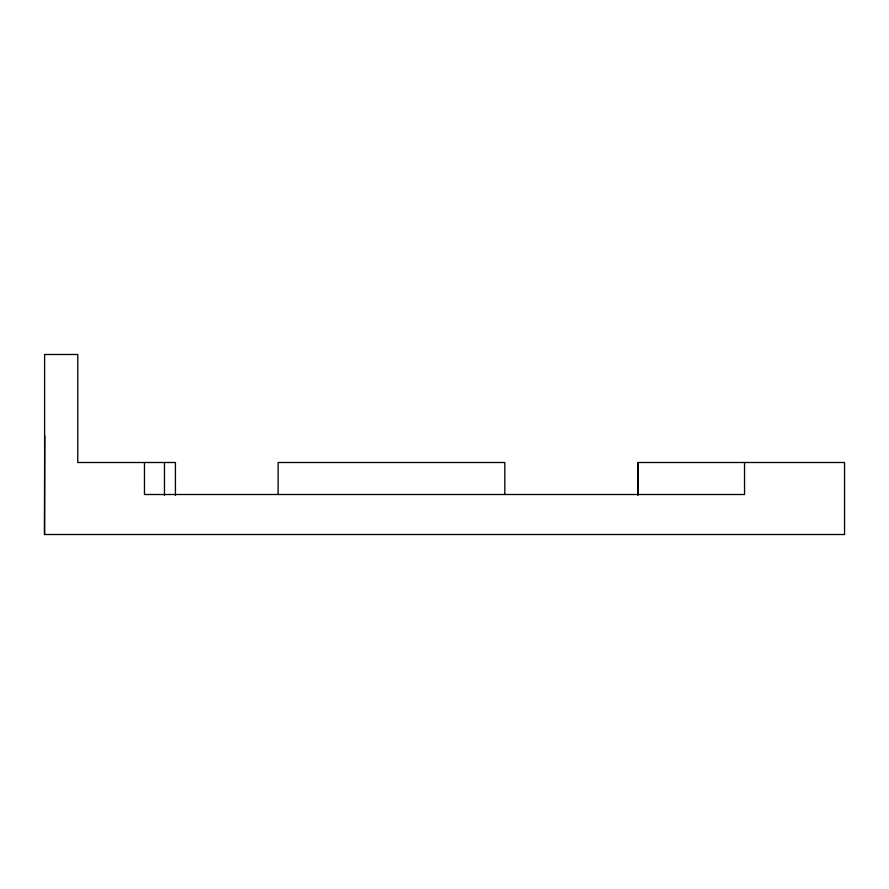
<?xml version="1.0" encoding="UTF-8"?>
<svg xmlns="http://www.w3.org/2000/svg" width="889" height="889" viewBox="0 0 889 889"><rect width="100%" height="100%" fill="white"/><g stroke="black" fill="none" stroke-linecap="round" stroke-linejoin="round"><path stroke-width="1.33" d="M44.75 435.832L44.45 534.511L844.55 534.511L844.55 462.502L637.858 462.502L637.858 495.351M744.538 462.502L744.538 494.506L144.463 494.506L144.463 462.502M638.158 462.502L638.158 494.506M504.808 494.506L504.808 462.502L278.113 462.502L278.113 494.506M175.433 495.351L175.433 462.502L77.788 462.502L77.788 354.489L44.606 354.489L44.606 534.511M164.465 462.502L164.465 495.351"/></g></svg>
